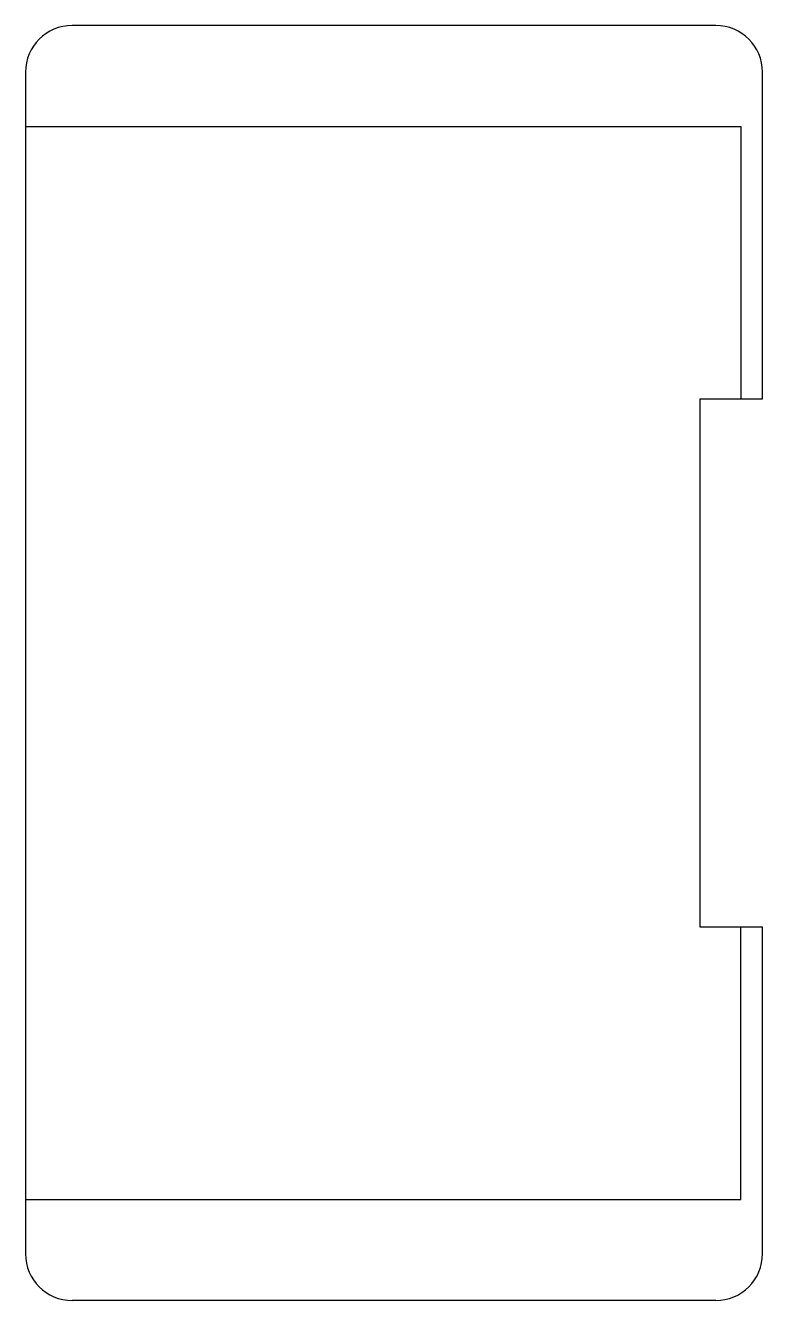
# Model space of a CAD drawing. Extents: x 203 to 323, y -153 to -112.
# Drawn here: x 299.3 to 323, y -153.45 to -112.45 of the extents above; entities outside this region: 1.
import ezdxf

# ---------------------------------------------------------------- set-up
doc = ezdxf.new("R2010")
doc.units = 0
doc.layers.add('BLACK', color=7, linetype='CONTINUOUS')

msp = doc.modelspace()

# ---------------------------------------------------------------- linework, layer by layer
at = {"layer": 'BLACK', "linetype": 'CONTINUOUS'}
for p, q in [((321.502, -112.452), (300.802, -112.452)), ((299.302, -113.952), (299.302, -151.952)), ((323.002, -124.452), (323.002, -113.952)), ((299.302, -115.702), (322.302, -115.702)), ((322.302, -115.702), (322.302, -124.452)), ((321.002, -141.452), (321.002, -124.452)), ((321.002, -124.452), (323.002, -124.452)), ((323.002, -141.452), (321.002, -141.452)), ((322.302, -150.202), (322.302, -141.452)), ((323.002, -151.952), (323.002, -141.452)), ((299.302, -150.202), (322.302, -150.202)), ((321.502, -153.452), (300.802, -153.452))]:
    msp.add_line(p, q, dxfattribs=at)
at = {"layer": 'BLACK'}
msp.add_circle((203.727, -137.873), 1.1, dxfattribs=at)
for centre, start, end in [((300.802, -113.952), 90, 180), ((321.502, -113.952), -0.0002, 89.9998), ((300.802, -151.952), -180, -90), ((321.502, -151.952), -90.0002, -0.0002)]:
    msp.add_arc(centre, 1.5, start, end, dxfattribs=at)

doc.saveas('drawing.dxf')
